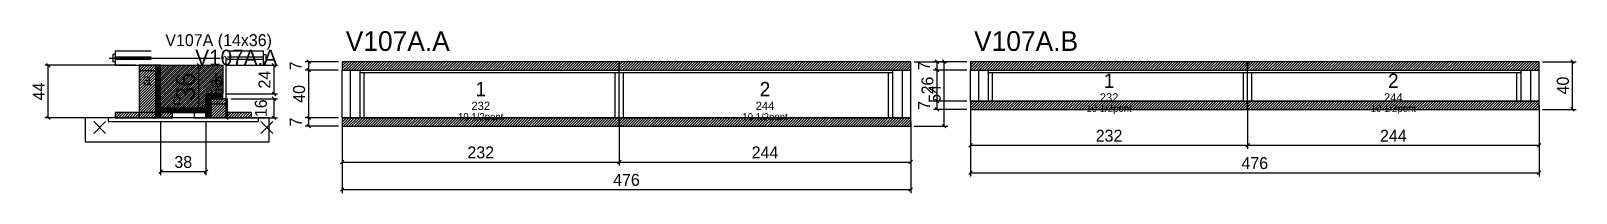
# Model space of a CAD drawing. Extents: x -69 to 1225, y -103 to 33.
import ezdxf
from ezdxf.enums import TextEntityAlignment as Align

# ---------------------------------------------------------------- set-up
doc = ezdxf.new("R2010")
doc.units = 0
for name, color, linetype in [('5', 5, 'Continuous'), ('barrote', 126, 'Continuous'), ('CONCRETO', 251, 'Continuous'), ('COTA', 241, 'Continuous'), ('Cota Seção (2x)', 241, 'Continuous'), ('detalhes', 7, 'Continuous'), ('Hachura', 251, 'Continuous'), ('Madeira', 126, 'Continuous'), ('NOMENCLATURA', 7, 'Continuous'), ('Painéis', 200, 'Continuous'), ('presilha', 224, 'Continuous'), ('SARR_2.2x7', 40, 'Continuous'), ('SARR_3.5x7', 81, 'Continuous'), ('SCO-___-LAJ', 224, 'Continuous'), ('TENSOR', 224, 'Continuous'), ('texto', 7, 'Continuous'), ('Texto Seção', 7, 'Continuous')]:
    doc.layers.add(name, color=color, linetype=linetype)
doc.dimstyles.new('PAINEL', dxfattribs={"dimtxt": 10, "dimasz": 3, "dimexe": 3, "dimexo": 3, "dimgap": 3, "dimtad": 1, "dimblk": 'OBLIQUE', "dimblk1": 'OBLIQUE', "dimcen": 2.5, "dimclrd": 4, "dimclre": 4, "dimclrt": 240, "dimazin": 3, "dimtfac": 1, "dimtmove": 0, "dimatfit": 3})
doc.dimstyles.new('SECAO2X', dxfattribs={"dimtxt": 16, "dimasz": 3, "dimexe": 3, "dimexo": 3, "dimgap": 3, "dimtad": 1, "dimblk": 'OBLIQUE', "dimblk1": 'OBLIQUE', "dimcen": 2.5, "dimclrd": 4, "dimclre": 4, "dimclrt": 240, "dimazin": 3, "dimtfac": 1, "dimtmove": 0, "dimatfit": 3})

# ---------------------------------------------------------------- blocks, each defined once
blk = doc.blocks.new('_OBLIQUE')
at = {"color": 0, "linetype": 'BYBLOCK'}
blk.add_line((-0.5, -0.5), (0.5, 0.5), dxfattribs=at)

msp = doc.modelspace()

# ---------------------------------------------------------------- hatches: boundary and pattern name
at = {"layer": 'COTA'}
h = msp.add_hatch(dxfattribs=at)
h.set_pattern_fill('ANSI31', scale=0.4)
h.paths.add_polyline_path([(40, -32), (40, 4), (92, 4), (92, -20), (78, -20), (78, -32)])
h = msp.add_hatch(dxfattribs=at)
h.set_pattern_fill('ANSI31', scale=0.5)
h.paths.add_polyline_path([(192, 0), (424, 0), (424, 7), (192, 7)])
h = msp.add_hatch(dxfattribs=at)
h.set_pattern_fill('ANSI31', scale=0.5)
h.paths.add_polyline_path([(424, 0), (668, 0), (668, 7), (424, 7)])
h = msp.add_hatch(dxfattribs=at)
h.set_pattern_fill('ANSI31', scale=0.5)
h.paths.add_polyline_path([(718, 0), (950, 0), (950, 7), (718, 7)])
h = msp.add_hatch(dxfattribs=at)
h.set_pattern_fill('ANSI31', scale=0.5)
h.paths.add_polyline_path([(950, 0), (1194, 0), (1194, 7), (950, 7)])
h = msp.add_hatch(dxfattribs=at)
h.set_pattern_fill('ANSI31', scale=0.5)
h.paths.add_polyline_path([(718, -33), (950, -33), (950, -26), (718, -26)])
h = msp.add_hatch(dxfattribs=at)
h.set_pattern_fill('ANSI31', scale=0.5)
h.paths.add_polyline_path([(950, -33), (1194, -33), (1194, -26), (950, -26)])
h = msp.add_hatch(dxfattribs=at)
h.set_pattern_fill('ANSI31', scale=0.5)
h.paths.add_polyline_path([(192, -47), (424, -47), (424, -40), (192, -40)])
h = msp.add_hatch(dxfattribs=at)
h.set_pattern_fill('ANSI31', scale=0.5)
h.paths.add_polyline_path([(424, -47), (668, -47), (668, -40), (424, -40)])
at = {"layer": 'Hachura'}
h = msp.add_hatch(dxfattribs=at)
h.set_pattern_fill('ANSI31', scale=0.5)
h.paths.add_polyline_path([(22, -40), (36, -40), (36, 4), (22, 4)])
h = msp.add_hatch(dxfattribs=at)
h.set_pattern_fill('ANSI31', scale=0.5)
h.paths.add_polyline_path([(22, -0.4), (36, -0.4), (36, 4), (22, 4)])
h = msp.add_hatch(dxfattribs=at)
h.set_pattern_fill('SOLID')
h.paths.add_polyline_path([(36, -40), (40, -40), (40, 4), (36, 4)])
h = msp.add_hatch(dxfattribs=at)
h.set_pattern_fill('SOLID')
h.paths.add_polyline_path([(78, -24), (92, -24), (92, -20), (78, -20)])
h = msp.add_hatch(dxfattribs=at)
h.set_pattern_fill('SOLID')
h.paths.add_polyline_path([(78, -40), (82, -40), (82, -24), (78, -24)])
h = msp.add_hatch(dxfattribs=at)
h.set_pattern_fill('ANSI31', scale=0.5)
h.paths.add_polyline_path([(82, -40), (96, -40), (96, -24), (82, -24)])
h = msp.add_hatch(dxfattribs=at)
h.set_pattern_fill('ANSI31', scale=0.5)
h.paths.add_polyline_path([(82, -28.4), (96, -28.4), (96, -24), (82, -24)])
h = msp.add_hatch(dxfattribs=at)
h.set_pattern_fill('ANSI31', scale=0.5)
h.paths.add_polyline_path([(2, -40), (22, -40), (22, -35.6), (2, -35.6)])
h = msp.add_hatch(dxfattribs=at)
h.set_pattern_fill('SOLID')
h.paths.add_polyline_path([(40, -35.6), (78, -35.6), (78, -32), (40, -32)])
h = msp.add_hatch(dxfattribs=at)
h.set_pattern_fill('ANSI31', scale=0.5)
h.paths.add_polyline_path([(40, -40), (50, -40), (50, -35.6), (40, -35.6)])
h = msp.add_hatch(dxfattribs=at)
h.set_pattern_fill('ANSI31', scale=0.5)
h.paths.add_polyline_path([(96, -40), (116, -40), (116, -35.6), (96, -35.6)])

# ---------------------------------------------------------------- linework, layer by layer
for p, q in [((0, 13), (0, 7)), ((2, 13), (0, 13)), ((2, 16), (32, 16)), ((2, 16), (2, 4)), ((96, 16), (126, 16)), ((126, 16), (126, 4)), ((126, 13), (128, 13)), ((128, 13), (128, 7)), ((2, 7), (0, 7)), ((2, 11), (32, 11)), ((2, 9), (32, 9)), ((2, 4), (32, 4)), ((96, 11), (126, 11)), ((96, 9), (126, 9)), ((96, 4), (126, 4)), ((126, 7), (128, 7))]:
    msp.add_line(p, q)
at = {"layer": 'barrote'}
msp.add_lwpolyline([(-23, -60), (131, -60), (131, -40), (-23, -40)], close=True, dxfattribs=at)
at = {"layer": 'CONCRETO'}
msp.add_lwpolyline([(40, -32), (40, 4), (92, 4), (92, -20), (78, -20), (78, -32)], close=True, dxfattribs=at)
at = {"layer": 'Madeira'}
for points in [[(22, -40), (36, -40), (36, 4), (22, 4)], [(22, -0.4), (36, -0.4), (36, 4), (22, 4)], [(82, -40), (96, -40), (96, -24), (82, -24)], [(82, -28.4), (96, -28.4), (96, -24), (82, -24)], [(2, -40), (22, -40), (22, -35.6), (2, -35.6)], [(22, -40), (36, -40), (36, -35.6), (22, -35.6)], [(40, -40), (50, -40), (50, -35.6), (40, -35.6)], [(68, -40), (78, -40), (78, -35.6), (68, -35.6)], [(96, -40), (116, -40), (116, -35.6), (96, -35.6)]]:
    msp.add_lwpolyline(points, close=True, dxfattribs=at)
at = {"layer": 'Painéis'}
for p, q in [((192, 0), (424, 0)), ((192, -40), (192, 0)), ((424, -40), (424, 0)), ((424, -40), (424, 0)), ((424, 0), (668, 0)), ((424, -40), (424, 0)), ((668, -40), (668, 0)), ((718, 0), (950, 0)), ((718, -26), (718, 0)), ((950, -26), (950, 0)), ((950, -26), (950, 0)), ((950, 0), (1194, 0)), ((950, -26), (950, 0)), ((1194, -26), (1194, 0)), ((718, -26), (950, -26)), ((950, -26), (1194, -26)), ((192, -40), (424, -40)), ((424, -40), (668, -40))]:
    msp.add_line(p, q, dxfattribs=at)
for points in [[(36, -40), (40, -40), (40, 4), (36, 4)], [(78, -24), (92, -24), (92, -20), (78, -20)], [(78, -40), (82, -40), (82, -24), (78, -24)], [(40, -35.6), (78, -35.6), (78, -32), (40, -32)]]:
    msp.add_lwpolyline(points, close=True, dxfattribs=at)
at = {"layer": 'presilha'}
for p, q in [((-16, -53), (-6, -43)), ((-16, -43), (-6, -53)), ((124, -53), (134, -43)), ((124, -43), (134, -53))]:
    msp.add_line(p, q, dxfattribs=at)
at = {"layer": 'SARR_2.2x7'}
for p, q in [((199, -40), (199, 0)), ((661, -40), (661, 0)), ((725, -26), (725, 0)), ((1187, -26), (1187, 0)), ((207, -2.2), (424, -2.2)), ((424, -2.2), (653, -2.2)), ((733, -2.2), (950, -2.2)), ((950, -2.2), (1179, -2.2))]:
    msp.add_line(p, q, dxfattribs=at)
at = {"layer": 'SARR_3.5x7'}
for p, q in [((207, -40), (207, 0)), ((424, -40), (424, 0)), ((424, -40), (424, 0)), ((653, -40), (653, 0)), ((733, -26), (733, 0)), ((950, -26), (950, 0)), ((950, -26), (950, 0)), ((1179, -26), (1179, 0)), ((210.5, -40), (210.5, -2.2)), ((420.5, -40), (420.5, -2.2)), ((427.5, -40), (427.5, -2.2)), ((649.5, -40), (649.5, -2.2)), ((736.5, -26), (736.5, -2.2)), ((946.5, -26), (946.5, -2.2)), ((953.5, -26), (953.5, -2.2)), ((1175.5, -26), (1175.5, -2.2)), ((733, -26), (736.5, -26)), ((946.5, -26), (950, -26)), ((950, -26), (953.5, -26)), ((1175.5, -26), (1179, -26)), ((207, -40), (210.5, -40)), ((420.5, -40), (424, -40)), ((424, -40), (427.5, -40)), ((649.5, -40), (653, -40))]:
    msp.add_line(p, q, dxfattribs=at)
at = {"layer": 'SCO-___-LAJ'}
for points in [[(192, 0), (424, 0), (424, 7), (192, 7)], [(424, 0), (668, 0), (668, 7), (424, 7)], [(718, 0), (950, 0), (950, 7), (718, 7)], [(950, 0), (1194, 0), (1194, 7), (950, 7)], [(718, -33), (950, -33), (950, -26), (718, -26)], [(950, -33), (1194, -33), (1194, -26), (950, -26)], [(-4, -43.2), (122, -43.2), (122, -40), (-4, -40)], [(192, -47), (424, -47), (424, -40), (192, -40)], [(424, -47), (668, -47), (668, -40), (424, -40)]]:
    msp.add_lwpolyline(points, close=True, dxfattribs=at)
at = {"layer": 'TENSOR'}
msp.add_line((-3, 10), (90, 10), dxfattribs=at)

# ---------------------------------------------------------------- texts
at = {"layer": '5'}
for s, height, p in [('1', 12, (308, -16)), ('2', 12, (546, -16)), ('1', 12, (834, -9)), ('2', 12, (1072, -9)), ('232', 7, (834, -23)), ('244', 7, (1072, -23)), ('232', 7, (308, -30)), ('244', 7, (546, -30))]:
    msp.add_text(s, height=height, dxfattribs=at).set_placement(p, align=Align.MIDDLE_CENTER)
at = {"layer": 'detalhes'}
for s, p in [('a', (25, -12.7)), ('b', (85, -12.7)), ('c', (50, -29.5))]:
    msp.add_text(s, height=9.6, dxfattribs=at).set_placement(p)
at = {"layer": 'NOMENCLATURA'}
for s, p in [('V107A.A', (195, 16)), ('V107A.B', (721, 16))]:
    msp.add_text(s, height=16.5, dxfattribs=at).set_placement(p)
at = {"layer": 'texto', "char_height": 6, "attachment_point": 5}
for insert in [(308, -40), (546, -40), (834, -33), (1072, -33)]:
    msp.add_mtext('10 1/2pont', dxfattribs=dict(at, insert=insert))
at = {"layer": 'Texto Seção'}
for s, height, p in [('V107A (14x36)', 10, (44, 20)), ('V107A.A', 13, (69, 4))]:
    msp.add_text(s, height=height, dxfattribs=at).set_placement(p)

# ---------------------------------------------------------------- dimensions: what is measured, and where the dimension line sits
at = {"layer": 'COTA'}
for base, p1, p2 in [((-54, -40), (2, -40), (22, 4)), ((95, -40), (96, -40), (96, 10)), ((135, -20), (92, -20), (92, 4)), ((164, 0), (192, 0), (192, 7)), ((164, -40), (192, -40), (192, 0)), ((696, -47), (668, -47), (668, 7)), ((690, 0), (718, 0), (718, 7)), ((690, -26), (718, -26), (718, 0)), ((1222, -33), (1194, -33), (1194, 7)), ((135, -40), (96, -40), (96, -24)), ((690, -33), (718, -33), (718, -26)), ((164, -47), (192, -47), (192, -40))]:
    msp.add_linear_dim(base=base, p1=p1, p2=p2, angle=90, dimstyle='PAINEL', dxfattribs=at).render()
for base, p1, p2 in [((718, -63), (718, -26), (950, -26)), ((718, -86), (718, -26), (1194, -26)), ((950, -63), (950, -26), (1194, -26)), ((40, -85), (40, -40), (78, -40)), ((192, -77), (192, -40), (424, -40)), ((192, -100), (192, -40), (668, -40)), ((424, -77), (424, -40), (668, -40))]:
    msp.add_linear_dim(base=base, p1=p1, p2=p2, dimstyle='PAINEL', dxfattribs=at).render()
at = {"layer": 'Cota Seção (2x)'}
msp.add_linear_dim(base=(72, -32), p1=(40, -32), p2=(40, 4), angle=90, dimstyle='SECAO2X', dxfattribs=at).render()

doc.saveas('drawing.dxf')
